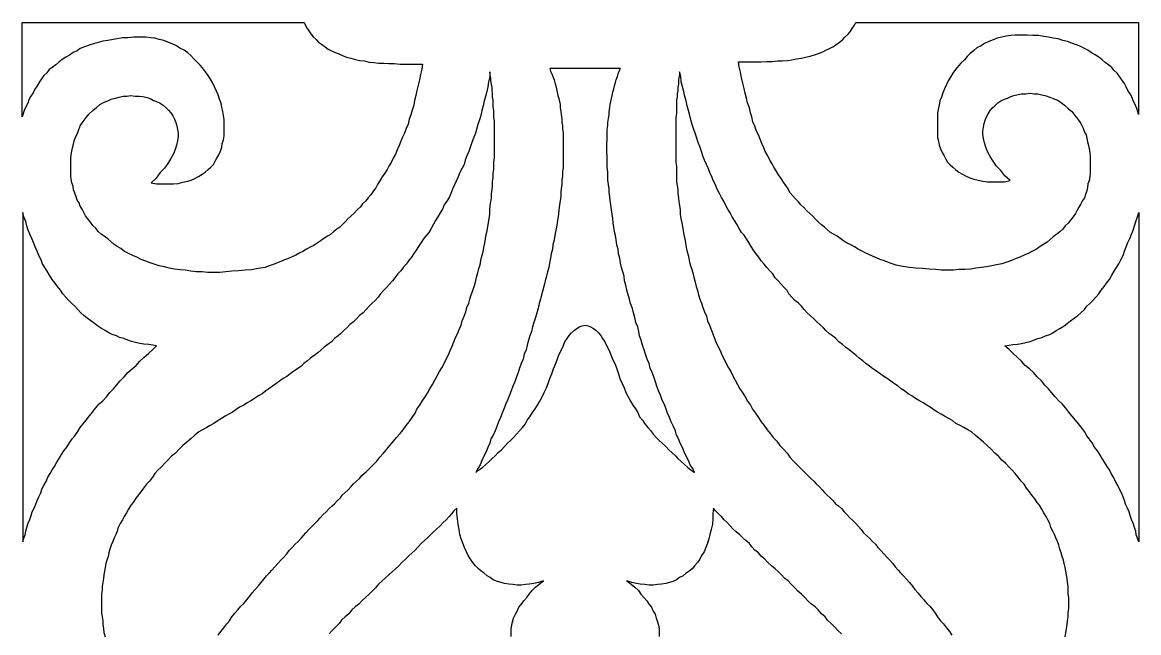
# Model space of a CAD drawing. Extents: x 100 to 710, y -550 to 180.
# Drawn here: x 529.6 to 609.6, y 35.8 to 79.5 of the extents above; entities that cross this region are included whole.
import ezdxf

# ---------------------------------------------------------------- set-up
doc = ezdxf.new("R2010")
doc.units = 0
doc.header["$MEASUREMENT"] = 0
doc.layers.add('LAYER_1', color=18, linetype='CONTINUOUS')

msp = doc.modelspace()

# ---------------------------------------------------------------- linework, layer by layer
at = {"layer": 'LAYER_1'}
for points in [[(549.778, 79.532), (549.826, 79.432), (549.954, 79.161), (550.126, 78.93), (550.254, 78.698), (550.425, 78.505), (550.639, 78.312), (550.81, 78.119), (551.024, 77.964), (551.281, 77.771), (551.495, 77.617), (551.751, 77.501), (552.008, 77.385), (552.265, 77.269), (552.522, 77.153), (552.821, 77.038), (553.121, 76.96), (553.463, 76.883), (553.762, 76.806), (554.105, 76.767), (554.447, 76.69), (554.789, 76.651), (555.132, 76.613), (555.474, 76.613), (555.859, 76.574), (556.244, 76.574), (556.672, 76.536), (557.057, 76.536), (557.485, 76.536), (557.827, 76.536), (558.255, 76.536), (558.212, 76.188), (558.127, 75.802), (558.041, 75.416), (557.956, 75.029), (557.87, 74.643), (557.784, 74.296), (557.699, 73.948), (557.656, 73.601), (557.528, 73.253), (557.442, 72.905), (557.314, 72.597), (557.228, 72.249), (557.1, 71.94), (556.971, 71.592), (556.843, 71.322), (556.715, 71.013), (556.586, 70.704), (556.458, 70.395), (556.33, 70.086), (556.158, 69.816), (556.03, 69.507), (555.859, 69.237), (555.731, 69.005), (555.559, 68.735), (555.388, 68.464), (555.217, 68.194), (555.046, 67.924), (554.918, 67.692), (554.746, 67.46), (554.575, 67.19), (554.361, 66.958), (554.19, 66.727), (553.976, 66.534), (553.805, 66.302), (553.591, 66.109), (553.377, 65.877), (553.163, 65.684), (552.949, 65.491), (552.736, 65.259), (552.522, 65.066), (552.35, 64.873), (552.137, 64.719), (551.88, 64.525), (551.666, 64.332), (551.452, 64.217), (551.195, 64.062), (550.938, 63.869), (550.725, 63.715), (550.468, 63.56), (550.211, 63.444), (549.954, 63.29), (549.698, 63.135), (549.484, 63.019), (549.184, 62.865), (548.927, 62.749), (548.671, 62.633), (548.371, 62.517), (548.115, 62.402), (547.815, 62.286), (547.516, 62.17), (547.259, 62.093), (547.002, 61.977), (546.489, 61.899), (546.018, 61.822), (545.547, 61.784), (545.077, 61.745), (544.606, 61.706), (544.178, 61.668), (543.75, 61.629), (543.322, 61.629), (542.852, 61.629), (542.467, 61.668), (542.039, 61.668), (541.654, 61.706), (541.269, 61.784), (540.884, 61.822), (540.498, 61.861), (540.113, 61.938), (539.771, 62.015), (539.386, 62.093), (539.044, 62.208), (538.744, 62.324), (538.445, 62.44), (538.102, 62.556), (537.803, 62.71), (537.503, 62.826), (537.204, 62.981), (536.904, 63.135), (536.648, 63.328), (536.391, 63.483), (536.177, 63.637), (535.92, 63.83), (535.706, 64.023), (535.45, 64.217), (535.236, 64.371), (535.022, 64.564), (534.851, 64.796), (534.637, 64.989), (534.466, 65.221), (534.294, 65.452), (534.123, 65.684), (533.995, 65.916), (533.867, 66.147), (533.738, 66.379), (533.653, 66.611), (533.524, 66.804), (533.439, 67.036), (533.353, 67.306), (533.268, 67.538), (533.225, 67.808), (533.139, 68.04), (533.096, 68.31), (533.054, 68.542), (533.054, 68.812), (533.054, 69.044), (533.054, 69.275), (533.054, 69.546), (533.054, 69.777), (533.096, 70.048), (533.139, 70.318), (533.182, 70.55), (533.268, 70.82), (533.31, 71.052), (533.396, 71.322), (533.524, 71.515), (533.61, 71.786), (533.738, 72.133), (533.952, 72.442), (534.166, 72.712), (534.38, 72.983), (534.637, 73.214), (534.893, 73.446), (535.15, 73.639), (535.407, 73.794), (535.706, 73.91), (535.963, 74.025), (536.263, 74.103), (536.519, 74.18), (536.819, 74.257), (537.076, 74.257), (537.375, 74.296), (537.675, 74.257), (537.974, 74.257), (538.231, 74.218), (538.53, 74.141), (538.787, 74.064), (539.001, 73.948), (539.215, 73.871), (539.472, 73.755), (539.686, 73.601), (539.899, 73.407), (540.071, 73.253), (540.242, 73.06), (540.37, 72.828), (540.498, 72.597), (540.584, 72.365), (540.67, 72.133), (540.712, 71.863), (540.755, 71.592), (540.755, 71.361), (540.712, 71.052), (540.627, 70.743), (540.541, 70.434), (540.413, 70.125), (540.242, 69.777), (540.028, 69.43), (539.771, 69.082), (539.472, 68.773), (539.172, 68.387), (538.83, 68.04), (539.215, 67.962), (539.643, 67.962), (540.028, 67.962), (540.413, 67.962), (540.755, 68.001), (541.098, 68.078), (541.44, 68.156), (541.697, 68.233), (541.953, 68.349), (542.21, 68.503), (542.467, 68.658), (542.681, 68.812), (542.895, 69.005), (543.108, 69.16), (543.28, 69.353), (543.408, 69.584), (543.536, 69.816), (543.665, 70.048), (543.793, 70.318), (543.879, 70.588), (543.921, 70.859), (544.007, 71.129), (544.05, 71.399), (544.05, 71.67), (544.05, 71.94), (544.05, 72.249), (544.05, 72.558), (544.007, 72.867), (543.964, 73.137), (543.879, 73.446), (543.836, 73.755), (543.708, 74.025), (543.622, 74.334), (543.494, 74.605), (543.365, 74.914), (543.237, 75.184), (543.066, 75.454), (542.895, 75.725), (542.723, 75.995), (542.509, 76.265), (542.338, 76.458), (542.124, 76.69), (541.868, 76.922), (541.654, 77.153), (541.44, 77.346), (541.183, 77.54), (540.884, 77.694), (540.627, 77.848), (540.327, 78.003), (540.028, 78.119), (539.728, 78.235), (539.386, 78.312), (539.087, 78.389), (538.787, 78.428), (538.445, 78.466), (538.017, 78.466), (537.589, 78.466), (537.161, 78.428), (536.776, 78.428), (536.391, 78.351), (536.091, 78.312), (535.706, 78.235), (535.364, 78.196), (535.022, 78.08), (534.679, 78.003), (534.38, 77.887), (534.038, 77.771), (533.738, 77.655), (533.524, 77.501), (533.225, 77.385), (532.968, 77.192), (532.711, 77.038), (532.455, 76.883), (532.198, 76.69), (531.984, 76.497), (531.727, 76.304), (531.513, 76.149), (531.342, 75.918), (531.128, 75.725), (530.957, 75.493), (530.829, 75.261), (530.658, 74.991), (530.486, 74.759), (530.358, 74.489), (530.187, 74.257), (530.059, 73.987), (529.973, 73.755), (529.845, 73.485), (529.716, 73.214), (529.631, 72.905), (529.589, 72.774), (529.589, 79.532)], [(609.588, 79.532), (609.588, 72.933), (609.547, 73.064), (609.461, 73.373), (609.333, 73.643), (609.205, 73.913), (609.119, 74.145), (608.991, 74.415), (608.82, 74.647), (608.691, 74.917), (608.563, 75.149), (608.392, 75.419), (608.221, 75.651), (608.049, 75.883), (607.835, 76.076), (607.664, 76.308), (607.45, 76.462), (607.194, 76.655), (606.98, 76.848), (606.723, 77.041), (606.466, 77.196), (606.21, 77.35), (605.953, 77.543), (605.696, 77.659), (605.439, 77.814), (605.14, 77.93), (604.798, 78.045), (604.498, 78.161), (604.156, 78.239), (603.814, 78.354), (603.471, 78.393), (603.129, 78.47), (602.787, 78.509), (602.402, 78.586), (602.016, 78.586), (601.589, 78.625), (601.161, 78.625), (600.733, 78.625), (600.433, 78.586), (600.091, 78.547), (599.792, 78.47), (599.449, 78.393), (599.15, 78.277), (598.85, 78.161), (598.551, 78.007), (598.294, 77.852), (597.995, 77.698), (597.781, 77.505), (597.524, 77.312), (597.31, 77.08), (597.096, 76.848), (596.839, 76.617), (596.668, 76.424), (596.454, 76.153), (596.283, 75.883), (596.112, 75.613), (595.941, 75.342), (595.812, 75.072), (595.684, 74.763), (595.556, 74.493), (595.47, 74.184), (595.342, 73.913), (595.299, 73.604), (595.213, 73.296), (595.171, 73.025), (595.171, 72.716), (595.171, 72.407), (595.171, 72.098), (595.171, 71.828), (595.171, 71.558), (595.171, 71.287), (595.256, 71.017), (595.299, 70.747), (595.385, 70.476), (595.513, 70.206), (595.641, 69.974), (595.77, 69.743), (595.898, 69.511), (596.069, 69.318), (596.283, 69.163), (596.497, 68.97), (596.711, 68.816), (596.968, 68.661), (597.224, 68.507), (597.481, 68.391), (597.781, 68.314), (598.08, 68.237), (598.422, 68.159), (598.765, 68.121), (599.15, 68.121), (599.535, 68.121), (599.963, 68.121), (600.391, 68.198), (600.005, 68.546), (599.706, 68.932), (599.406, 69.241), (599.15, 69.588), (598.936, 69.936), (598.765, 70.283), (598.636, 70.592), (598.551, 70.901), (598.465, 71.21), (598.422, 71.519), (598.422, 71.751), (598.465, 72.021), (598.508, 72.291), (598.594, 72.523), (598.679, 72.755), (598.807, 72.987), (598.936, 73.218), (599.107, 73.411), (599.278, 73.566), (599.492, 73.759), (599.706, 73.913), (599.963, 74.029), (600.177, 74.106), (600.433, 74.222), (600.647, 74.3), (600.947, 74.377), (601.204, 74.415), (601.503, 74.415), (601.803, 74.454), (602.102, 74.415), (602.359, 74.415), (602.658, 74.338), (602.958, 74.261), (603.214, 74.184), (603.471, 74.068), (603.771, 73.952), (604.027, 73.798), (604.284, 73.604), (604.541, 73.373), (604.798, 73.141), (605.012, 72.871), (605.225, 72.6), (605.439, 72.291), (605.611, 71.944), (605.696, 71.674), (605.824, 71.48), (605.867, 71.21), (605.91, 70.978), (605.996, 70.708), (606.038, 70.476), (606.081, 70.206), (606.124, 69.936), (606.124, 69.704), (606.124, 69.434), (606.124, 69.202), (606.124, 68.97), (606.124, 68.7), (606.081, 68.468), (606.038, 68.198), (605.953, 67.966), (605.91, 67.696), (605.867, 67.464), (605.782, 67.194), (605.696, 66.962), (605.568, 66.769), (605.439, 66.537), (605.311, 66.306), (605.183, 66.074), (605.054, 65.842), (604.883, 65.611), (604.712, 65.379), (604.541, 65.147), (604.327, 64.954), (604.156, 64.722), (603.942, 64.529), (603.728, 64.375), (603.471, 64.182), (603.257, 63.989), (603.043, 63.796), (602.787, 63.641), (602.53, 63.487), (602.273, 63.294), (601.974, 63.139), (601.674, 62.985), (601.375, 62.869), (601.075, 62.714), (600.733, 62.598), (600.476, 62.483), (600.134, 62.367), (599.792, 62.251), (599.406, 62.174), (599.064, 62.096), (598.679, 62.019), (598.294, 61.981), (597.909, 61.942), (597.567, 61.865), (597.139, 61.826), (596.711, 61.826), (596.326, 61.788), (595.855, 61.788), (595.427, 61.788), (595.042, 61.826), (594.572, 61.865), (594.101, 61.903), (593.63, 61.942), (593.16, 61.981), (592.689, 62.058), (592.218, 62.135), (591.919, 62.251), (591.662, 62.328), (591.363, 62.444), (591.063, 62.56), (590.806, 62.676), (590.507, 62.792), (590.25, 62.907), (589.993, 63.023), (589.737, 63.178), (589.48, 63.294), (589.223, 63.448), (588.966, 63.603), (588.71, 63.718), (588.453, 63.873), (588.239, 64.027), (587.982, 64.22), (587.726, 64.375), (587.512, 64.491), (587.298, 64.684), (587.084, 64.877), (586.87, 65.031), (586.656, 65.224), (586.442, 65.418), (586.228, 65.649), (586.014, 65.842), (585.8, 66.035), (585.586, 66.267), (585.372, 66.46), (585.201, 66.692), (584.987, 66.885), (584.816, 67.117), (584.602, 67.348), (584.474, 67.619), (584.303, 67.85), (584.132, 68.082), (583.96, 68.352), (583.789, 68.623), (583.618, 68.893), (583.447, 69.163), (583.319, 69.395), (583.147, 69.665), (583.019, 69.974), (582.848, 70.245), (582.72, 70.554), (582.591, 70.863), (582.463, 71.172), (582.335, 71.48), (582.206, 71.751), (582.078, 72.098), (581.949, 72.407), (581.864, 72.755), (581.778, 73.064), (581.693, 73.411), (581.564, 73.759), (581.479, 74.106), (581.393, 74.454), (581.308, 74.802), (581.222, 75.188), (581.136, 75.574), (581.051, 75.96), (580.965, 76.346), (580.923, 76.694), (581.35, 76.694), (581.736, 76.694), (582.121, 76.694), (582.506, 76.694), (582.934, 76.732), (583.319, 76.732), (583.704, 76.771), (584.046, 76.771), (584.431, 76.81), (584.731, 76.848), (585.073, 76.926), (585.415, 76.964), (585.715, 77.041), (586.057, 77.119), (586.356, 77.196), (586.656, 77.312), (586.956, 77.428), (587.169, 77.543), (587.426, 77.659), (587.683, 77.775), (587.897, 77.93), (588.154, 78.123), (588.367, 78.277), (588.539, 78.47), (588.753, 78.663), (588.924, 78.856), (589.052, 79.088), (589.223, 79.32), (589.324, 79.532)], [(569.926, 76.23), (567.402, 76.23), (567.445, 76.037), (567.53, 75.844), (567.616, 75.651), (567.701, 75.419), (567.744, 75.226), (567.83, 74.995), (567.873, 74.763), (567.915, 74.531), (567.958, 74.3), (568.044, 74.068), (568.087, 73.875), (568.129, 73.643), (568.129, 73.411), (568.172, 73.141), (568.215, 72.909), (568.258, 72.639), (568.258, 72.369), (568.3, 72.137), (568.3, 71.867), (568.343, 71.635), (568.343, 71.365), (568.343, 71.094), (568.343, 70.824), (568.343, 70.515), (568.343, 70.245), (568.343, 69.974), (568.343, 69.665), (568.343, 69.395), (568.343, 69.125), (568.3, 68.855), (568.3, 68.546), (568.258, 68.237), (568.258, 67.928), (568.215, 67.619), (568.172, 67.348), (568.172, 67.039), (568.129, 66.769), (568.087, 66.46), (568.044, 66.113), (568.001, 65.804), (567.958, 65.495), (567.915, 65.186), (567.873, 64.877), (567.787, 64.529), (567.744, 64.259), (567.701, 63.95), (567.616, 63.603), (567.573, 63.294), (567.488, 62.946), (567.445, 62.637), (567.359, 62.29), (567.316, 61.981), (567.231, 61.672), (567.145, 61.363), (567.06, 61.015), (566.974, 60.706), (566.888, 60.359), (566.803, 60.011), (566.717, 59.702), (566.632, 59.393), (566.546, 59.046), (566.461, 58.737), (566.375, 58.389), (566.247, 58.042), (566.161, 57.733), (566.076, 57.385), (565.947, 57.076), (565.862, 56.767), (565.776, 56.42), (565.69, 56.072), (565.562, 55.763), (565.477, 55.416), (565.348, 55.107), (565.22, 54.759), (565.134, 54.45), (565.006, 54.141), (564.878, 53.794), (564.749, 53.485), (564.621, 53.137), (564.492, 52.828), (564.364, 52.481), (564.236, 52.21), (564.107, 51.901), (563.979, 51.554), (563.851, 51.245), (563.722, 50.936), (563.594, 50.588), (563.466, 50.28), (563.337, 49.971), (563.166, 49.7), (563.08, 49.391), (562.952, 49.082), (562.824, 48.773), (562.653, 48.464), (562.524, 48.156), (562.396, 47.847), (562.225, 47.576), (562.096, 47.306), (562.31, 47.499), (562.567, 47.654), (562.824, 47.885), (563.038, 48.078), (563.252, 48.31), (563.466, 48.503), (563.679, 48.735), (563.936, 48.928), (564.15, 49.16), (564.364, 49.391), (564.578, 49.584), (564.792, 49.816), (565.006, 50.048), (565.22, 50.28), (565.434, 50.511), (565.648, 50.782), (565.776, 51.052), (565.947, 51.284), (566.161, 51.593), (566.332, 51.863), (566.503, 52.133), (566.675, 52.403), (566.846, 52.712), (566.974, 53.021), (567.145, 53.369), (567.274, 53.678), (567.402, 54.025), (567.53, 54.373), (567.659, 54.721), (567.787, 55.068), (567.915, 55.377), (568.044, 55.725), (568.215, 56.034), (568.343, 56.342), (568.472, 56.651), (568.643, 56.883), (568.771, 57.115), (568.942, 57.308), (569.156, 57.501), (569.327, 57.617), (569.498, 57.733), (569.712, 57.81), (569.926, 57.849), (570.14, 57.81), (570.311, 57.733), (570.525, 57.617), (570.697, 57.501), (570.868, 57.308), (571.039, 57.115), (571.167, 56.883), (571.338, 56.651), (571.467, 56.342), (571.638, 56.034), (571.766, 55.725), (571.895, 55.377), (572.066, 55.068), (572.194, 54.721), (572.322, 54.373), (572.408, 54.025), (572.579, 53.678), (572.707, 53.369), (572.836, 53.021), (573.007, 52.712), (573.178, 52.403), (573.349, 52.133), (573.52, 51.863), (573.692, 51.593), (573.82, 51.284), (574.034, 51.052), (574.205, 50.782), (574.419, 50.511), (574.633, 50.28), (574.804, 50.048), (575.018, 49.816), (575.232, 49.584), (575.446, 49.391), (575.703, 49.16), (575.917, 48.928), (576.13, 48.735), (576.387, 48.503), (576.558, 48.31), (576.815, 48.078), (577.029, 47.885), (577.286, 47.654), (577.5, 47.499), (577.756, 47.306), (577.628, 47.576), (577.457, 47.847), (577.328, 48.156), (577.157, 48.464), (577.029, 48.773), (576.901, 49.082), (576.729, 49.391), (576.601, 49.7), (576.473, 49.971), (576.387, 50.28), (576.259, 50.588), (576.088, 50.936), (575.959, 51.245), (575.831, 51.554), (575.703, 51.901), (575.574, 52.21), (575.446, 52.481), (575.317, 52.828), (575.189, 53.137), (575.061, 53.485), (574.975, 53.794), (574.847, 54.141), (574.718, 54.45), (574.59, 54.759), (574.505, 55.107), (574.376, 55.416), (574.248, 55.763), (574.162, 56.072), (574.034, 56.42), (573.948, 56.767), (573.82, 57.076), (573.777, 57.385), (573.692, 57.733), (573.563, 58.042), (573.478, 58.389), (573.392, 58.737), (573.307, 59.046), (573.178, 59.393), (573.093, 59.702), (573.007, 60.011), (572.921, 60.359), (572.836, 60.706), (572.75, 61.015), (572.707, 61.363), (572.622, 61.672), (572.536, 61.981), (572.451, 62.29), (572.408, 62.637), (572.322, 62.946), (572.28, 63.294), (572.194, 63.603), (572.151, 63.95), (572.108, 64.259), (572.023, 64.529), (571.98, 64.877), (571.937, 65.186), (571.895, 65.495), (571.852, 65.804), (571.809, 66.113), (571.766, 66.46), (571.723, 66.769), (571.681, 67.039), (571.638, 67.348), (571.638, 67.619), (571.595, 67.928), (571.552, 68.237), (571.552, 68.546), (571.552, 68.855), (571.509, 69.125), (571.509, 69.395), (571.509, 69.665), (571.509, 69.974), (571.467, 70.245), (571.467, 70.515), (571.467, 70.824), (571.509, 71.094), (571.509, 71.365), (571.509, 71.635), (571.509, 71.867), (571.552, 72.137), (571.552, 72.369), (571.595, 72.639), (571.638, 72.909), (571.638, 73.141), (571.681, 73.411), (571.723, 73.643), (571.766, 73.875), (571.809, 74.068), (571.852, 74.3), (571.895, 74.531), (571.98, 74.763), (572.023, 74.995), (572.108, 75.226), (572.151, 75.419), (572.237, 75.651), (572.28, 75.844), (572.365, 76.037), (572.451, 76.23)], [(529.622, 42.324), (529.707, 42.595), (529.792, 42.826), (529.835, 43.097), (529.921, 43.367), (530.006, 43.676), (530.135, 43.946), (530.22, 44.217), (530.306, 44.487), (530.434, 44.757), (530.562, 45.028), (530.648, 45.298), (530.776, 45.568), (530.905, 45.839), (530.99, 46.109), (531.119, 46.379), (531.29, 46.649), (531.418, 46.958), (531.589, 47.229), (531.718, 47.499), (531.889, 47.731), (532.06, 48.04), (532.231, 48.31), (532.402, 48.58), (532.573, 48.851), (532.787, 49.121), (532.959, 49.43), (533.172, 49.7), (533.344, 49.932), (533.558, 50.241), (533.729, 50.511), (533.943, 50.782), (534.157, 51.052), (534.413, 51.361), (534.627, 51.631), (534.841, 51.901), (535.098, 52.21), (535.355, 52.442), (535.611, 52.712), (535.868, 53.021), (536.125, 53.292), (536.339, 53.562), (536.595, 53.871), (536.895, 54.141), (537.152, 54.45), (537.451, 54.721), (537.751, 54.952), (538.007, 55.261), (538.307, 55.531), (538.649, 55.84), (538.949, 56.111), (539.205, 56.381), (538.949, 56.42), (538.649, 56.458), (538.307, 56.497), (538.007, 56.536), (537.708, 56.613), (537.408, 56.69), (537.152, 56.767), (536.852, 56.883), (536.553, 56.96), (536.339, 57.076), (536.039, 57.192), (535.782, 57.308), (535.526, 57.462), (535.269, 57.617), (534.97, 57.81), (534.756, 57.964), (534.499, 58.157), (534.242, 58.351), (533.985, 58.544), (533.771, 58.737), (533.558, 58.968), (533.344, 59.2), (533.13, 59.393), (532.916, 59.625), (532.702, 59.857), (532.488, 60.088), (532.317, 60.359), (532.103, 60.629), (531.932, 60.861), (531.718, 61.131), (531.547, 61.44), (531.375, 61.71), (531.204, 61.981), (531.033, 62.251), (530.948, 62.521), (530.776, 62.83), (530.648, 63.139), (530.52, 63.448), (530.391, 63.757), (530.263, 64.066), (530.135, 64.375), (530.006, 64.645), (529.921, 64.954), (529.835, 65.263), (529.707, 65.611), (529.622, 65.917)], [(609.589, 42.324), (609.504, 42.595), (609.419, 42.826), (609.376, 43.097), (609.29, 43.367), (609.205, 43.676), (609.076, 43.946), (608.991, 44.217), (608.905, 44.487), (608.777, 44.757), (608.648, 45.028), (608.563, 45.298), (608.477, 45.568), (608.349, 45.839), (608.221, 46.109), (608.092, 46.379), (607.921, 46.649), (607.793, 46.958), (607.622, 47.229), (607.493, 47.499), (607.322, 47.731), (607.151, 48.04), (606.98, 48.31), (606.809, 48.58), (606.637, 48.851), (606.424, 49.121), (606.252, 49.43), (606.038, 49.7), (605.867, 49.932), (605.696, 50.241), (605.482, 50.511), (605.268, 50.782), (605.054, 51.052), (604.798, 51.361), (604.584, 51.631), (604.37, 51.901), (604.113, 52.21), (603.856, 52.442), (603.6, 52.712), (603.343, 53.021), (603.129, 53.292), (602.872, 53.562), (602.615, 53.871), (602.316, 54.141), (602.059, 54.45), (601.76, 54.721), (601.46, 54.952), (601.204, 55.261), (600.904, 55.531), (600.562, 55.84), (600.305, 56.111), (600.005, 56.381), (600.305, 56.42), (600.562, 56.458), (600.904, 56.497), (601.204, 56.536), (601.503, 56.613), (601.803, 56.69), (602.059, 56.767), (602.359, 56.883), (602.658, 56.96), (602.915, 57.076), (603.214, 57.192), (603.428, 57.308), (603.685, 57.462), (603.942, 57.617), (604.241, 57.81), (604.455, 57.964), (604.712, 58.157), (604.969, 58.351), (605.225, 58.544), (605.439, 58.737), (605.696, 58.968), (605.867, 59.2), (606.081, 59.393), (606.295, 59.625), (606.509, 59.857), (606.723, 60.088), (606.894, 60.359), (607.108, 60.629), (607.279, 60.861), (607.493, 61.131), (607.664, 61.44), (607.835, 61.71), (608.007, 61.981), (608.178, 62.251), (608.306, 62.521), (608.477, 62.83), (608.563, 63.139), (608.691, 63.448), (608.82, 63.757), (608.948, 64.066), (609.076, 64.375), (609.205, 64.645), (609.29, 64.954), (609.376, 65.263), (609.504, 65.611), (609.589, 65.917)]]:
    msp.add_lwpolyline(points, close=True, dxfattribs=at)
for points in [[(543.612, 35.643), (543.826, 35.914), (544.04, 36.184), (544.254, 36.454), (544.425, 36.686), (544.597, 36.956), (544.81, 37.227), (545.024, 37.459), (545.238, 37.729), (545.452, 37.922), (545.666, 38.192), (545.88, 38.424), (546.051, 38.694), (546.265, 38.926), (546.479, 39.158), (546.693, 39.428), (546.907, 39.66), (547.078, 39.891), (547.292, 40.123), (547.463, 40.316), (547.677, 40.548), (547.891, 40.78), (548.105, 41.011), (548.319, 41.243), (548.533, 41.475), (548.704, 41.706), (548.918, 41.938), (549.132, 42.17), (549.346, 42.363), (549.56, 42.595), (549.731, 42.788), (549.902, 42.981), (550.116, 43.213), (550.33, 43.444), (550.544, 43.637), (550.758, 43.869), (550.929, 44.062), (551.143, 44.294), (551.357, 44.487), (551.571, 44.719), (551.785, 44.912), (551.956, 45.066), (552.17, 45.298), (552.384, 45.491), (552.512, 45.684), (552.726, 45.877), (552.94, 46.07), (553.154, 46.302), (553.325, 46.495), (553.539, 46.688), (553.753, 46.881), (553.924, 47.074), (554.224, 47.345), (554.48, 47.576), (554.737, 47.847), (554.994, 48.117), (555.208, 48.387), (555.464, 48.696), (555.721, 48.967), (555.935, 49.237), (556.192, 49.546), (556.406, 49.816), (556.662, 50.086), (556.876, 50.357), (557.09, 50.666), (557.304, 50.936), (557.518, 51.245), (557.732, 51.554), (557.86, 51.824), (558.074, 52.133), (558.246, 52.403), (558.459, 52.712), (558.631, 52.983), (558.802, 53.292), (558.973, 53.601), (559.144, 53.91), (559.315, 54.218), (559.486, 54.527), (559.658, 54.798), (559.829, 55.107), (559.957, 55.416), (560.128, 55.725), (560.257, 56.034), (560.385, 56.342), (560.513, 56.651), (560.642, 56.96), (560.77, 57.231), (560.898, 57.54), (561.027, 57.849), (561.112, 58.157), (561.241, 58.505), (561.369, 58.814), (561.455, 59.123), (561.583, 59.432), (561.668, 59.702), (561.754, 60.011), (561.882, 60.32), (561.968, 60.629), (562.054, 60.938), (562.139, 61.285), (562.225, 61.594), (562.31, 61.903), (562.396, 62.174), (562.439, 62.483), (562.524, 62.792), (562.61, 63.101), (562.653, 63.409), (562.738, 63.718), (562.781, 64.027), (562.824, 64.336), (562.909, 64.607), (562.952, 64.916), (562.995, 65.186), (563.038, 65.495), (563.08, 65.804), (563.08, 66.113), (563.123, 66.422), (563.166, 66.692), (563.209, 66.962), (563.209, 67.271), (563.252, 67.542), (563.294, 67.85), (563.294, 68.121), (563.337, 68.43), (563.337, 68.7), (563.38, 69.009), (563.38, 69.241), (563.38, 69.511), (563.423, 69.82), (563.423, 70.09), (563.423, 70.361), (563.423, 70.631), (563.423, 70.901), (563.423, 71.172), (563.423, 71.442), (563.423, 71.674), (563.423, 71.944), (563.423, 72.214), (563.423, 72.446), (563.38, 72.716), (563.38, 72.987), (563.38, 73.218), (563.337, 73.489), (563.337, 73.72), (563.337, 73.952), (563.294, 74.184), (563.294, 74.415), (563.252, 74.647), (563.252, 74.879), (563.209, 75.111), (563.166, 75.342), (563.166, 75.574), (563.123, 75.767), (563.08, 75.999), (563.08, 75.651), (562.995, 75.265), (562.952, 74.917), (562.867, 74.57), (562.781, 74.222), (562.695, 73.913), (562.61, 73.566), (562.524, 73.218), (562.439, 72.871), (562.353, 72.562), (562.225, 72.214), (562.139, 71.867), (562.054, 71.596), (561.925, 71.249), (561.797, 70.94), (561.711, 70.631), (561.583, 70.283), (561.455, 69.974), (561.326, 69.665), (561.241, 69.357), (561.112, 69.086), (560.941, 68.777), (560.813, 68.468), (560.684, 68.159), (560.556, 67.889), (560.428, 67.58), (560.299, 67.271), (560.171, 67.001), (560, 66.731), (559.829, 66.46), (559.7, 66.151), (559.529, 65.881), (559.358, 65.611), (559.187, 65.34), (559.059, 65.07), (558.887, 64.761), (558.716, 64.491), (558.545, 64.298), (558.331, 64.027), (558.16, 63.757), (557.989, 63.487), (557.818, 63.216), (557.647, 62.985), (557.475, 62.714), (557.261, 62.444), (557.09, 62.212), (556.876, 61.981), (556.705, 61.749), (556.491, 61.517), (556.277, 61.247), (556.106, 61.015), (555.892, 60.783), (555.678, 60.552), (555.464, 60.32), (555.25, 60.088), (555.079, 59.857), (554.865, 59.625), (554.651, 59.432), (554.438, 59.2), (554.224, 58.968), (554.01, 58.737), (553.753, 58.544), (553.539, 58.312), (553.325, 58.08), (553.068, 57.887), (552.854, 57.655), (552.64, 57.462), (552.384, 57.231), (552.213, 57.076), (551.956, 56.883), (551.742, 56.651), (551.485, 56.458), (551.229, 56.265), (551.015, 56.072), (550.758, 55.879), (550.501, 55.686), (550.244, 55.493), (550.03, 55.3), (549.774, 55.107), (549.56, 54.914), (549.303, 54.721), (549.046, 54.566), (548.79, 54.373), (548.533, 54.18), (548.276, 54.025), (548.02, 53.832), (547.763, 53.639), (547.506, 53.485), (547.249, 53.292), (547.035, 53.137), (546.779, 52.944), (546.522, 52.79), (546.222, 52.597), (545.966, 52.442), (545.709, 52.288), (545.452, 52.133), (545.153, 51.979), (544.896, 51.786), (544.639, 51.631), (544.383, 51.477), (544.126, 51.322), (543.869, 51.168), (543.612, 51.013), (543.313, 50.82), (543.056, 50.666), (542.8, 50.511), (542.5, 50.357), (542.243, 50.202), (541.944, 49.971), (541.687, 49.739), (541.388, 49.469), (541.088, 49.237), (540.831, 48.967), (540.575, 48.696), (540.275, 48.464), (540.018, 48.194), (539.804, 47.962), (539.548, 47.692), (539.291, 47.46), (539.077, 47.229), (538.906, 46.958), (538.692, 46.688), (538.478, 46.456), (538.264, 46.186), (538.093, 45.916), (537.879, 45.684), (537.708, 45.414), (537.537, 45.143), (537.366, 44.95), (537.194, 44.68), (537.066, 44.41), (536.895, 44.139), (536.767, 43.908), (536.595, 43.637), (536.467, 43.367), (536.381, 43.097), (536.296, 42.865), (536.168, 42.633), (536.082, 42.363), (535.954, 42.093), (535.868, 41.822), (535.782, 41.552), (535.74, 41.282), (535.654, 41.011), (535.569, 40.78), (535.526, 40.509), (535.483, 40.239), (535.44, 39.969), (535.397, 39.698), (535.355, 39.428), (535.312, 39.158), (535.312, 38.887), (535.269, 38.617), (535.269, 38.347), (535.269, 38.076), (535.269, 37.806), (535.269, 37.536), (535.269, 37.265), (535.312, 36.956), (535.355, 36.686), (535.355, 36.416), (535.397, 36.107), (535.44, 35.837), (535.526, 35.528)], [(604.327, 35.528), (604.37, 35.837), (604.413, 36.107), (604.455, 36.416), (604.498, 36.686), (604.541, 36.956), (604.541, 37.265), (604.584, 37.536), (604.584, 37.806), (604.584, 38.076), (604.584, 38.347), (604.541, 38.617), (604.541, 38.887), (604.541, 39.158), (604.498, 39.428), (604.455, 39.698), (604.413, 39.969), (604.37, 40.239), (604.327, 40.509), (604.241, 40.78), (604.199, 41.011), (604.113, 41.282), (604.027, 41.552), (603.942, 41.822), (603.856, 42.093), (603.771, 42.363), (603.642, 42.633), (603.557, 42.865), (603.428, 43.097), (603.3, 43.367), (603.214, 43.637), (603.086, 43.908), (602.958, 44.139), (602.787, 44.41), (602.658, 44.68), (602.487, 44.95), (602.316, 45.143), (602.145, 45.414), (601.931, 45.684), (601.76, 45.916), (601.546, 46.186), (601.375, 46.456), (601.161, 46.688), (600.947, 46.958), (600.733, 47.229), (600.519, 47.46), (600.305, 47.692), (600.048, 47.962), (599.792, 48.194), (599.535, 48.464), (599.278, 48.696), (599.021, 48.967), (598.722, 49.237), (598.465, 49.469), (598.166, 49.739), (597.866, 49.971), (597.609, 50.202), (597.353, 50.357), (597.053, 50.511), (596.796, 50.666), (596.497, 50.82), (596.24, 51.013), (595.984, 51.168), (595.684, 51.322), (595.427, 51.477), (595.171, 51.631), (594.914, 51.786), (594.657, 51.979), (594.4, 52.133), (594.144, 52.288), (593.887, 52.442), (593.587, 52.597), (593.331, 52.79), (593.074, 52.944), (592.817, 53.137), (592.561, 53.292), (592.347, 53.485), (592.09, 53.639), (591.833, 53.832), (591.576, 54.025), (591.32, 54.18), (591.063, 54.373), (590.806, 54.566), (590.55, 54.721), (590.293, 54.914), (590.036, 55.107), (589.822, 55.3), (589.566, 55.493), (589.352, 55.686), (589.095, 55.879), (588.838, 56.072), (588.581, 56.265), (588.367, 56.458), (588.111, 56.651), (587.897, 56.883), (587.64, 57.076), (587.426, 57.231), (587.169, 57.462), (586.998, 57.655), (586.742, 57.887), (586.528, 58.08), (586.314, 58.312), (586.057, 58.544), (585.843, 58.737), (585.629, 58.968), (585.415, 59.2), (585.201, 59.432), (584.945, 59.625), (584.731, 59.857), (584.517, 60.088), (584.388, 60.32), (584.174, 60.552), (583.96, 60.783), (583.746, 61.015), (583.533, 61.247), (583.361, 61.517), (583.147, 61.749), (582.934, 61.981), (582.762, 62.212), (582.548, 62.444), (582.377, 62.714), (582.163, 62.985), (581.992, 63.216), (581.821, 63.487), (581.65, 63.757), (581.479, 64.027), (581.308, 64.298), (581.136, 64.491), (580.965, 64.761), (580.794, 65.07), (580.623, 65.34), (580.452, 65.611), (580.324, 65.881), (580.152, 66.151), (579.981, 66.46), (579.853, 66.731), (579.682, 67.001), (579.553, 67.271), (579.382, 67.58), (579.254, 67.889), (579.126, 68.159), (578.997, 68.468), (578.869, 68.777), (578.74, 69.086), (578.612, 69.357), (578.484, 69.665), (578.355, 69.974), (578.27, 70.283), (578.141, 70.631), (578.013, 70.94), (577.927, 71.249), (577.799, 71.596), (577.714, 71.867), (577.585, 72.214), (577.5, 72.562), (577.414, 72.871), (577.328, 73.218), (577.243, 73.566), (577.157, 73.913), (577.072, 74.222), (576.986, 74.57), (576.901, 74.917), (576.815, 75.265), (576.772, 75.651), (576.687, 75.999), (576.687, 75.767), (576.644, 75.574), (576.601, 75.342), (576.601, 75.111), (576.558, 74.879), (576.558, 74.647), (576.516, 74.415), (576.516, 74.184), (576.473, 73.952), (576.473, 73.72), (576.473, 73.489), (576.473, 73.218), (576.473, 72.987), (576.43, 72.716), (576.43, 72.446), (576.43, 72.214), (576.43, 71.944), (576.43, 71.674), (576.43, 71.442), (576.43, 71.172), (576.43, 70.901), (576.43, 70.631), (576.43, 70.361), (576.43, 70.09), (576.43, 69.82), (576.43, 69.511), (576.473, 69.241), (576.473, 69.009), (576.473, 68.7), (576.473, 68.43), (576.473, 68.121), (576.516, 67.85), (576.558, 67.542), (576.558, 67.271), (576.601, 66.962), (576.644, 66.692), (576.687, 66.422), (576.729, 66.113), (576.729, 65.804), (576.772, 65.495), (576.858, 65.186), (576.901, 64.916), (576.943, 64.607), (576.986, 64.336), (577.072, 64.027), (577.115, 63.718), (577.157, 63.409), (577.243, 63.101), (577.328, 62.792), (577.371, 62.483), (577.457, 62.174), (577.542, 61.903), (577.628, 61.594), (577.714, 61.285), (577.799, 60.938), (577.885, 60.629), (577.97, 60.32), (578.056, 60.011), (578.141, 59.702), (578.27, 59.432), (578.355, 59.123), (578.484, 58.814), (578.612, 58.505), (578.698, 58.157), (578.826, 57.849), (578.954, 57.54), (579.083, 57.231), (579.168, 56.96), (579.297, 56.651), (579.425, 56.342), (579.596, 56.034), (579.725, 55.725), (579.896, 55.416), (580.024, 55.107), (580.195, 54.798), (580.366, 54.527), (580.495, 54.218), (580.666, 53.91), (580.837, 53.601), (581.008, 53.292), (581.222, 52.983), (581.393, 52.712), (581.564, 52.403), (581.778, 52.133), (581.907, 51.824), (582.121, 51.554), (582.335, 51.245), (582.548, 50.936), (582.762, 50.666), (582.976, 50.357), (583.19, 50.086), (583.404, 49.816), (583.661, 49.546), (583.875, 49.237), (584.132, 48.967), (584.388, 48.696), (584.602, 48.387), (584.859, 48.117), (585.116, 47.847), (585.372, 47.576), (585.629, 47.345), (585.886, 47.074), (586.1, 46.881), (586.314, 46.688), (586.485, 46.495), (586.699, 46.302), (586.913, 46.07), (587.084, 45.877), (587.255, 45.684), (587.469, 45.491), (587.683, 45.298), (587.854, 45.066), (588.068, 44.912), (588.282, 44.719), (588.496, 44.487), (588.667, 44.294), (588.881, 44.062), (589.095, 43.869), (589.309, 43.637), (589.523, 43.444), (589.694, 43.213), (589.865, 42.981), (590.079, 42.788), (590.293, 42.595), (590.507, 42.363), (590.721, 42.17), (590.892, 41.938), (591.106, 41.706), (591.32, 41.475), (591.534, 41.243), (591.748, 41.011), (591.962, 40.78), (592.133, 40.548), (592.347, 40.316), (592.518, 40.123), (592.732, 39.891), (592.946, 39.66), (593.16, 39.428), (593.374, 39.158), (593.545, 38.926), (593.759, 38.694), (593.973, 38.424), (594.186, 38.192), (594.4, 37.922), (594.614, 37.729), (594.828, 37.459), (594.999, 37.227), (595.171, 36.956), (595.385, 36.686), (595.598, 36.454), (595.812, 36.184), (596.026, 35.914), (596.197, 35.643)], [(564.621, 35.566), (564.621, 35.837), (564.621, 36.107), (564.664, 36.377), (564.706, 36.609), (564.792, 36.879), (564.92, 37.15), (565.049, 37.381), (565.177, 37.652), (565.348, 37.845), (565.519, 38.115), (565.733, 38.347), (565.904, 38.578), (566.118, 38.849), (566.375, 39.08), (566.632, 39.312), (566.931, 39.544), (566.589, 39.428), (566.247, 39.351), (565.904, 39.312), (565.648, 39.274), (565.348, 39.235), (565.049, 39.235), (564.749, 39.274), (564.45, 39.312), (564.15, 39.351), (563.893, 39.428), (563.637, 39.505), (563.337, 39.621), (563.123, 39.776), (562.909, 39.891), (562.695, 40.084), (562.481, 40.239), (562.268, 40.393), (562.054, 40.625), (561.882, 40.857), (561.711, 41.089), (561.54, 41.359), (561.412, 41.629), (561.283, 41.938), (561.155, 42.247), (561.027, 42.556), (560.941, 42.865), (560.898, 43.213), (560.813, 43.599), (560.77, 43.985), (560.727, 44.371), (560.727, 44.757), (560.513, 44.564), (560.342, 44.332), (560.171, 44.139), (559.957, 43.908), (559.743, 43.715), (559.529, 43.483), (559.272, 43.251), (559.059, 43.058), (558.845, 42.826), (558.631, 42.633), (558.417, 42.44), (558.16, 42.208), (557.946, 41.977), (557.732, 41.745), (557.518, 41.552), (557.261, 41.32), (557.048, 41.089), (556.791, 40.857), (556.577, 40.625), (556.32, 40.393), (556.106, 40.2), (555.849, 39.969), (555.593, 39.737), (555.379, 39.544), (555.122, 39.312), (554.908, 39.042), (554.651, 38.81), (554.438, 38.578), (554.181, 38.347), (553.924, 38.115), (553.71, 37.883), (553.453, 37.69), (553.197, 37.459), (552.983, 37.188), (552.726, 36.956), (552.469, 36.725), (552.298, 36.493), (552.041, 36.223), (551.785, 35.991), (551.571, 35.759)], [(588.282, 35.759), (588.025, 35.991), (587.811, 36.223), (587.555, 36.493), (587.298, 36.725), (587.127, 36.956), (586.87, 37.188), (586.613, 37.459), (586.399, 37.69), (586.143, 37.883), (585.886, 38.115), (585.672, 38.347), (585.415, 38.578), (585.158, 38.81), (584.945, 39.042), (584.688, 39.312), (584.474, 39.544), (584.217, 39.737), (584.003, 39.969), (583.746, 40.2), (583.533, 40.393), (583.276, 40.625), (583.019, 40.857), (582.805, 41.089), (582.548, 41.32), (582.335, 41.552), (582.078, 41.745), (581.864, 41.977), (581.693, 42.208), (581.436, 42.44), (581.222, 42.633), (581.008, 42.826), (580.751, 43.058), (580.537, 43.251), (580.324, 43.483), (580.11, 43.715), (579.896, 43.908), (579.682, 44.139), (579.468, 44.332), (579.254, 44.564), (579.126, 44.757), (579.083, 44.371), (579.083, 43.985), (579.04, 43.599), (578.954, 43.213), (578.869, 42.865), (578.783, 42.556), (578.698, 42.247), (578.569, 41.938), (578.441, 41.629), (578.27, 41.359), (578.141, 41.089), (577.97, 40.857), (577.756, 40.625), (577.585, 40.393), (577.371, 40.239), (577.157, 40.084), (576.943, 39.891), (576.687, 39.776), (576.473, 39.621), (576.216, 39.505), (575.959, 39.428), (575.703, 39.351), (575.403, 39.312), (575.104, 39.274), (574.804, 39.235), (574.505, 39.235), (574.205, 39.274), (573.863, 39.312), (573.606, 39.351), (573.264, 39.428), (572.921, 39.544), (573.221, 39.312), (573.478, 39.08), (573.734, 38.849), (573.906, 38.578), (574.119, 38.347), (574.333, 38.115), (574.505, 37.845), (574.676, 37.652), (574.804, 37.381), (574.932, 37.15), (575.018, 36.879), (575.104, 36.609), (575.189, 36.377), (575.232, 36.107), (575.232, 35.837), (575.232, 35.566)]]:
    msp.add_lwpolyline(points, dxfattribs=at)

doc.saveas('drawing.dxf')
